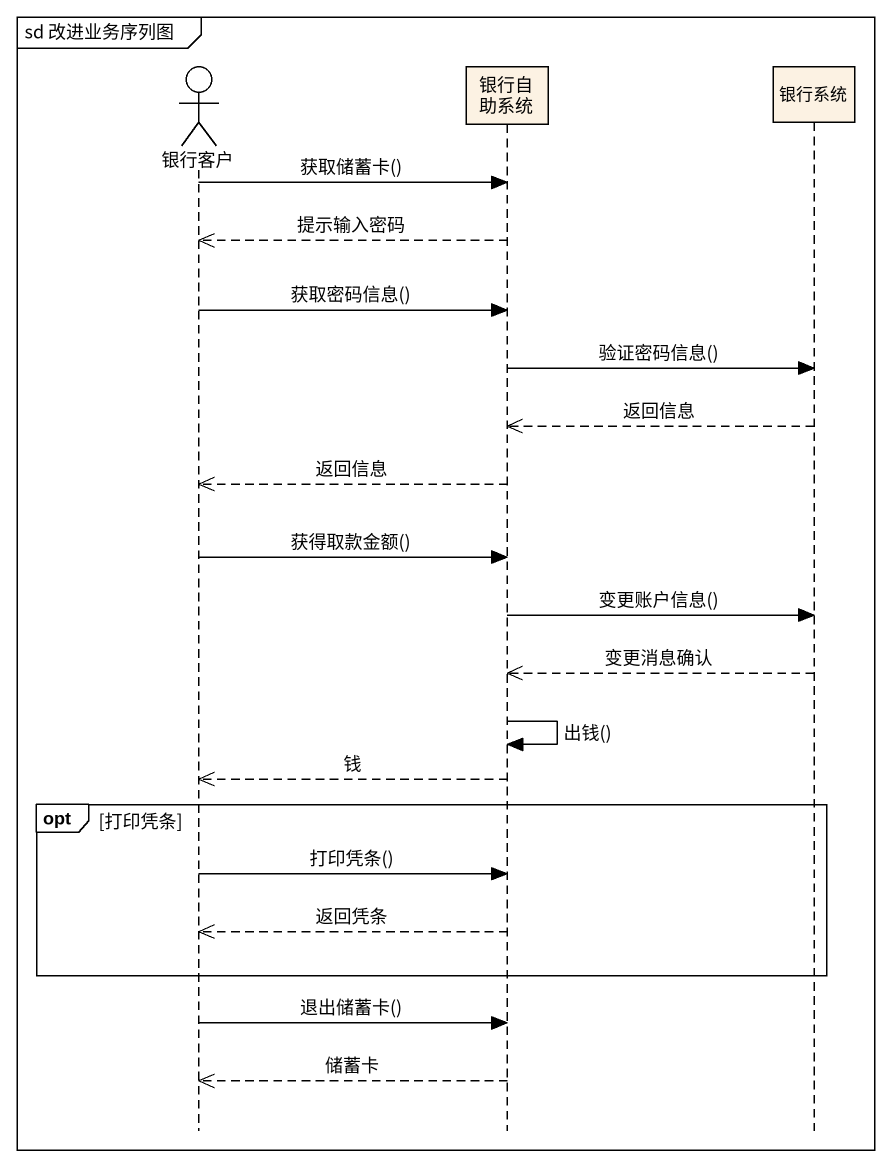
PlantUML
@startuml
mainframe sd 改进业务序列图
hide footbox
actor 银行客户
participant 银行自助系统
participant 银行系统

银行客户 -> 银行自助系统 : 获取储蓄卡()
银行自助系统 -->> 银行客户 : 提示输入密码
银行客户 -> 银行自助系统 : 获取密码信息()
银行自助系统 -> 银行系统 : 验证密码信息()
银行系统 -->> 银行自助系统 : 返回信息
银行自助系统 -->> 银行客户 : 返回信息
银行客户 -> 银行自助系统 : 获得取款金额()
银行自助系统 -> 银行系统 : 变更账户信息()
银行系统 -->> 银行自助系统 : 变更消息确认
银行自助系统 -> 银行自助系统 : 出钱()
银行自助系统 -->> 银行客户 : 钱
opt 打印凭条
  银行客户 -> 银行自助系统 : 打印凭条()
  银行自助系统 -->> 银行客户 : 返回凭条
end
银行客户 -> 银行自助系统 : 退出储蓄卡()
银行自助系统 -->> 银行客户 : 储蓄卡
@enduml
